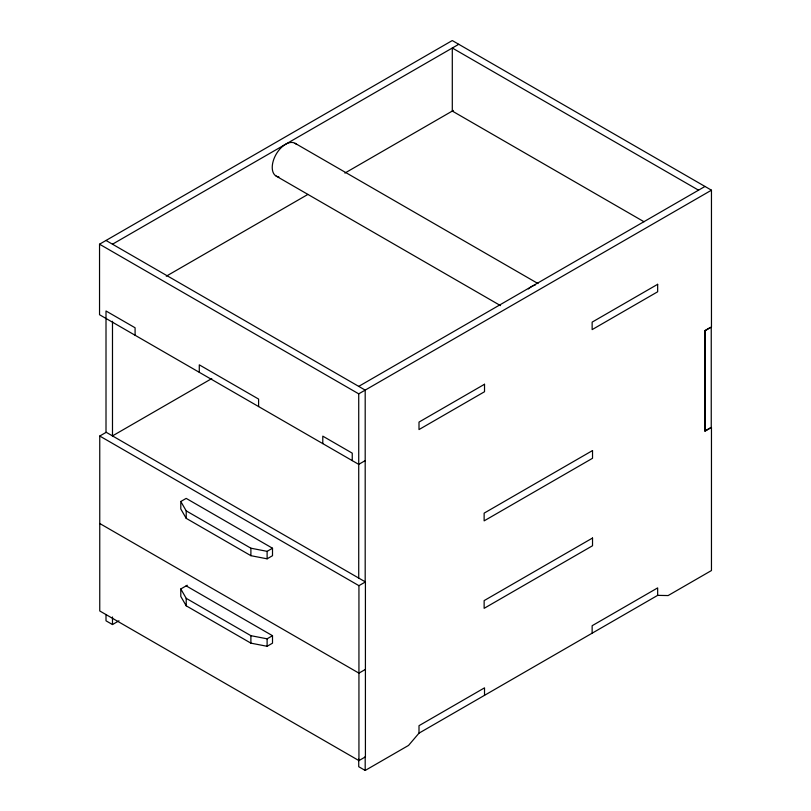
<?xml version="1.0" encoding="UTF-8"?>
<svg xmlns="http://www.w3.org/2000/svg" width="811" height="811" viewBox="0 0 811 811"><rect width="100%" height="100%" fill="white"/><g stroke="black" fill="none" stroke-linecap="round" stroke-linejoin="round"><path stroke-width="1.22" d="M365.193 460.628L358.726 464.368L99.54 314.729L99.54 244.202L452.274 40.55L711.46 190.19L711.46 327.036L705.012 330.756L705.012 431.188L711.46 427.458L711.46 570.538L668.122 595.558L657.66 595.365L419.003 733.154L408.541 745.421L365.193 770.45L358.726 766.709L358.726 759.126M112.486 244.202L458.752 44.291M166.285 276.186L307.896 194.427M344.888 173.078L453.369 110.438M99.753 436.034L106.221 432.293L365.416 581.933L365.416 756.866L358.938 760.606L99.753 610.967L99.753 436.034L358.938 585.674L365.416 581.933M112.486 435.902L211.783 378.575M358.726 386.371L704.992 186.449M99.54 244.202L358.726 393.842L711.46 190.19M180.792 501.502L186.185 498.39L272.506 548.226L272.506 555.707L267.113 558.82L250.893 555.687L186.216 518.351L180.792 508.984L180.792 501.502L186.216 510.869L250.893 548.206L267.113 551.348L272.506 548.226M106.008 614.495L106.008 620.81L112.486 624.551L118.984 620.79M186.185 585.856L272.506 635.702L272.506 643.174L267.113 646.286L250.893 643.153L186.216 605.817L180.792 596.45L180.792 588.968L187.26 585.238M710.172 327.532L704.8 330.635L704.8 431.057L711.247 427.336L711.247 326.914M180.792 588.968L186.216 598.336L250.893 635.682L267.113 638.815L272.506 635.702M365.416 669.399L358.938 673.14L99.753 523.5M698.535 190.179L452.295 48.011L452.295 111.056L644.046 221.768M295.082 143.304L538.038 283.576M276.156 176.078L500.509 305.615M106.008 240.461L365.193 390.111L365.193 582.176M657.66 595.365L657.66 587.894L592.142 625.717L592.142 633.198M484.522 695.331L484.522 687.85L419.003 725.683L419.003 733.154M365.193 756.551L365.193 770.45M358.938 585.674L358.938 760.606M358.726 393.842L358.726 578.436M352.248 460.628L352.248 453.156L322.788 436.146L322.788 443.617M267.113 551.348L267.113 558.82M267.113 638.815L267.113 646.286M258.597 406.554L258.597 399.083L199.283 364.838L199.283 372.31M250.893 548.206L250.893 555.687M250.893 635.682L250.893 643.153M186.216 510.869L186.216 518.351M186.216 598.336L186.216 605.817M135.092 335.257L135.092 327.776L106.008 310.988L106.008 318.459M112.486 321.288L112.486 436.267M112.486 616.968L112.486 624.551M106.008 318.804L106.008 432.537M528.397 288.939A18.927 10.928 -60 0 1 535.321 284.935M278.923 176.94A18.927 10.928 -60 0 1 275.75 154.952A18.927 10.928 -60 0 1 296.583 144.51M484.522 384.262L419.003 422.085L419.003 429.566L484.522 391.733L484.522 384.262M657.66 284.306L592.142 322.129L592.142 329.611L657.66 291.778L657.66 284.306M592.527 450.561L484.137 513.14L484.137 520.865L592.527 458.286L592.527 450.561M592.527 538.028L484.137 600.606L484.137 608.331L592.527 545.752L592.527 538.028"/></g></svg>
